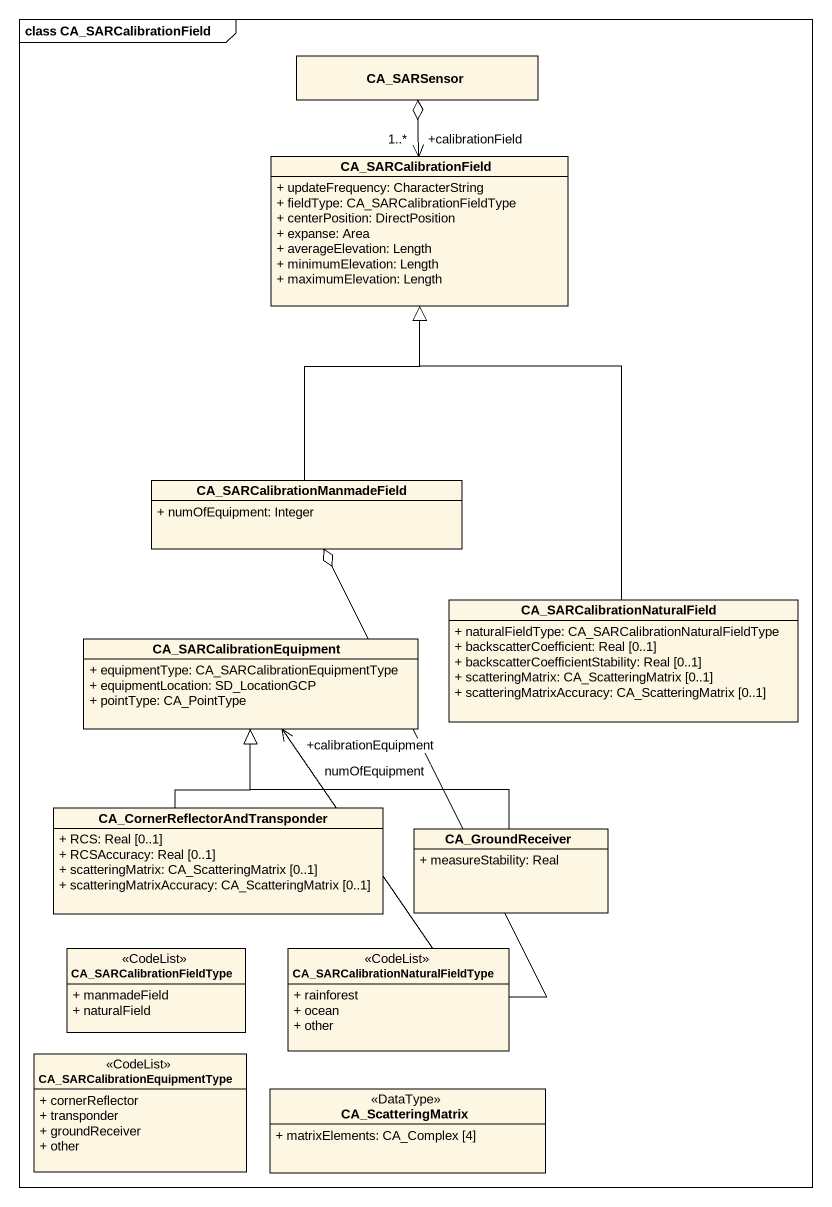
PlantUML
@startuml
mainframe class CA_SARCalibrationField
hide circle
hide empty members
skinparam classAttributeIconSize 0
class CA_SARSensor
class CA_SARCalibrationField {
  + updateFrequency: CharacterString
  + fieldType: CA_SARCalibrationFieldType
  + centerPosition: DirectPosition
  + expanse: Area
  + averageElevation: Length
  + minimumElevation: Length
  + maximumElevation: Length
}
class "CA_SARCalibrationManmadeField" as CA_SARCalibrationManmadeFiel {
  + numOfEquipment: Integer
}
class "CA_SARCalibrationNaturalField" as CA_SARCalibrationNaturalFiel {
  + naturalFieldType: CA_SARCalibrationNaturalFieldType
  + backscatterCoefficient: Real [0..1]
  + backscatterCoefficientStability: Real [0..1]
  + scatteringMatrix: CA_ScatteringMatrix [0..1]
  + scatteringMatrixAccuracy: CA_ScatteringMatrix [0..1]
}
class CA_SARCalibrationEquipment {
  + equipmentType: CA_SARCalibrationEquipmentType
  + equipmentLocation: SD_LocationGCP
  + pointType: CA_PointType
}
class "CA_CornerReflectorAndTransponder" as CA_CornerReflectorAndTranspo {
  + RCS: Real [0..1]
  + RCSAccuracy: Real [0..1]
  + scatteringMatrix: CA_ScatteringMatrix [0..1]
  + scatteringMatrixAccuracy: CA_ScatteringMatrix [0..1]
}
class CA_GroundReceiver {
  + measureStability: Real
}
class CA_SARCalibrationFieldType <<CodeList>> {
  + manmadeField
  + naturalField
}
class "CA_SARCalibrationNaturalFieldType" as CA_SARCalibrationNaturalFiel_2 <<CodeList>> {
  + rainforest
  + ocean
  + other
}
class "CA_SARCalibrationEquipmentType" as CA_SARCalibrationEquipmentTy <<CodeList>> {
  + cornerReflector
  + transponder
  + groundReceiver
  + other
}
class CA_ScatteringMatrix <<DataType>> {
  + matrixElements: CA_Complex [4]
}
CA_SARCalibrationField "+calibrationField\n1..*" <-up-o CA_SARSensor
CA_SARCalibrationManmadeFiel -up-|> CA_SARCalibrationField
CA_SARCalibrationNaturalFiel -up-|> CA_SARCalibrationField
CA_SARCalibrationEquipment "+calibrationEquipment\nnumOfEquipment" <-up-o CA_SARCalibrationManmadeFiel
CA_CornerReflectorAndTranspo -up-|> CA_SARCalibrationEquipment
CA_GroundReceiver -up-|> CA_SARCalibrationEquipment
@enduml
